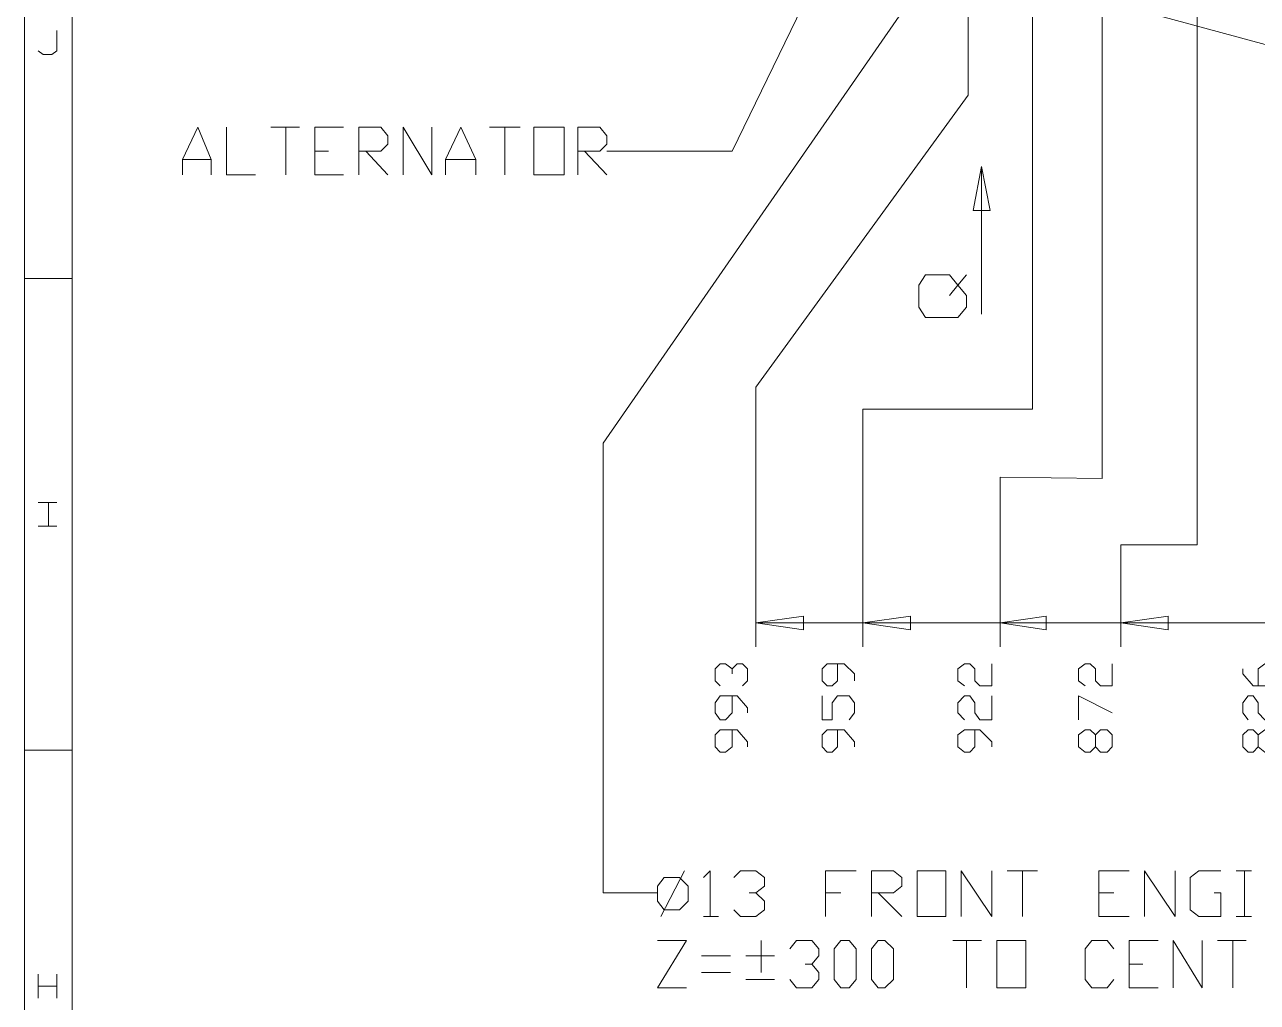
# Model space of a CAD drawing. Header units: millimetres. Extents: x 0.2 to 11.3, y 0.2 to 8.
# Drawn here: x 0.25 to 1.461, y 3.726 to 4.686 of the extents above; entities that cross this region are included whole.
import ezdxf

# ---------------------------------------------------------------- set-up
doc = ezdxf.new("R2010")
doc.units = ezdxf.units.MM
doc.layers.add('PDF_几何图形', color=7, linetype='Continuous')

msp = doc.modelspace()

# ---------------------------------------------------------------- linework, layer by layer
at = {"layer": 'PDF_几何图形', "lineweight": 13}
for points in [[(11.2683, 0.2206), (11.2683, 8.0139), (0.25, 8.0139), (0.25, 0.2206)], [(11.2217, 7.9689), (11.2217, 0.2656), (0.2967, 0.2656), (0.2967, 7.9689)], [(0.78, 4.5856), (0.78, 4.5389), (0.75, 4.5389), (0.75, 4.5856)], [(1.1983, 4.5039), (1.19, 4.5472), (1.1817, 4.5039)], [(1.015, 4.1056), (1.015, 4.0922), (0.9683, 4.0989)], [(1.12, 4.1056), (1.12, 4.0922), (1.0733, 4.0989)], [(1.2533, 4.1056), (1.2533, 4.0922), (1.2083, 4.0989)], [(1.3733, 4.1056), (1.3733, 4.0922), (1.3267, 4.0989)], [(1.155, 3.8556), (1.155, 3.8106), (1.1267, 3.8106), (1.1267, 3.8556)], [(0.8783, 3.8172), (0.8933, 3.8172), (0.9017, 3.8256), (0.9017, 3.8406), (0.8933, 3.8489), (0.8783, 3.8489), (0.8717, 3.8406), (0.8717, 3.8256)], [(1.0517, 3.7406), (1.06, 3.7406), (1.0667, 3.7489), (1.0667, 3.7789), (1.06, 3.7872), (1.0517, 3.7872), (1.045, 3.7789), (1.045, 3.7489)], [(1.0883, 3.7406), (1.0817, 3.7489), (1.0817, 3.7789), (1.0883, 3.7872), (1.095, 3.7872), (1.1033, 3.7789), (1.1033, 3.7489), (1.095, 3.7406)], [(1.2333, 3.7872), (1.2333, 3.7406), (1.205, 3.7406), (1.205, 3.7872)]]:
    msp.add_lwpolyline(points, close=True, dxfattribs=at)
for points in [[(1.3533, 5.4022), (0.945, 4.5622), (0.8217, 4.5622)], [(1.3267, 4.0756), (1.3267, 4.1756), (1.4017, 4.1756), (1.4017, 4.9872), (0.7517, 4.9872), (0.75, 4.9506), (0.6967, 4.9506)], [(1.0733, 4.0756), (1.0733, 4.3089), (1.24, 4.3089), (1.24, 4.8939)], [(1.24, 4.8039), (1.24, 4.8839), (0.8183, 4.2756), (0.8183, 3.8339), (0.8717, 3.8339)], [(0.9683, 4.0756), (0.9683, 4.3306), (1.1767, 4.6172), (1.1767, 4.8456)], [(1.2083, 4.0756), (1.2083, 4.2422), (1.3083, 4.2406), (1.3083, 4.7522), (1.3083, 4.7839)], [(2.435, 4.4689), (2.435, 4.4672), (2.4333, 4.4522), (2.425, 4.4406), (2.4133, 4.4322), (2.3983, 4.4289), (1.8617, 4.4289), (1.8467, 4.4322), (1.835, 4.4406), (1.8267, 4.4522), (1.8233, 4.4672), (1.8233, 4.5139), (1.82, 4.5389), (1.8083, 4.5589), (1.7917, 4.5756), (1.7683, 4.5856), (1.35, 4.6989), (1.33, 4.7089), (1.315, 4.7256)], [(0.2683, 4.6572), (0.2633, 4.6606), (0.2683, 4.6572), (0.2767, 4.6572), (0.2817, 4.6606), (0.2817, 4.6806)], [(0.4333, 4.5389), (0.4333, 4.5539), (0.42, 4.5856), (0.405, 4.5539), (0.405, 4.5389)], [(0.4767, 4.5389), (0.4483, 4.5389), (0.4483, 4.5856)], [(0.4917, 4.5856), (0.52, 4.5856)], [(0.5067, 4.5856), (0.5067, 4.5389)], [(0.5633, 4.5389), (0.535, 4.5389), (0.535, 4.5856), (0.5633, 4.5856)], [(0.5783, 4.5389), (0.5783, 4.5856), (0.6, 4.5856), (0.6067, 4.5772), (0.6067, 4.5689), (0.6, 4.5622), (0.5783, 4.5622), (0.585, 4.5622), (0.6067, 4.5389)], [(0.6217, 4.5389), (0.6217, 4.5856), (0.65, 4.5389), (0.65, 4.5856)], [(0.6933, 4.5389), (0.6933, 4.5539), (0.6783, 4.5856), (0.6633, 4.5539), (0.6633, 4.5389)], [(0.7067, 4.5856), (0.7367, 4.5856)], [(0.7217, 4.5856), (0.7217, 4.5389)], [(0.7933, 4.5389), (0.7933, 4.5856), (0.815, 4.5856), (0.8217, 4.5772), (0.8217, 4.5689), (0.815, 4.5622), (0.7933, 4.5622), (0.8, 4.5622), (0.8217, 4.5389)], [(0.4333, 4.5539), (0.405, 4.5539)], [(0.5483, 4.5622), (0.535, 4.5622)], [(0.6933, 4.5539), (0.6633, 4.5539)], [(1.19, 4.5472), (1.19, 4.4022)], [(0.2967, 4.4372), (0.25, 4.4372)], [(1.1583, 4.4206), (1.1667, 4.4306), (1.175, 4.4206), (1.175, 4.4089), (1.1667, 4.3989), (1.135, 4.3989), (1.1283, 4.4089), (1.1283, 4.4306), (1.135, 4.4406), (1.1583, 4.4406), (1.1667, 4.4306), (1.175, 4.4406)], [(0.2817, 4.2172), (0.2633, 4.2172)], [(0.2733, 4.2172), (0.2733, 4.1939), (0.2817, 4.1939), (0.2633, 4.1939)], [(3.0183, 4.0989), (0.9683, 4.0989)], [(0.9333, 4.0372), (0.9283, 4.0422), (0.9283, 4.0539), (0.9333, 4.0589), (0.9383, 4.0589), (0.945, 4.0539), (0.945, 4.0489), (0.945, 4.0539), (0.95, 4.0589), (0.955, 4.0589), (0.96, 4.0539), (0.96, 4.0422), (0.955, 4.0372)], [(1.065, 4.0422), (1.065, 4.0489), (1.055, 4.0589), (1.0383, 4.0589), (1.0333, 4.0539), (1.0333, 4.0422), (1.0383, 4.0372), (1.0433, 4.0372), (1.0483, 4.0422), (1.0483, 4.0589)], [(1.1733, 4.0372), (1.1667, 4.0422), (1.1667, 4.0539), (1.1733, 4.0589), (1.1783, 4.0589), (1.1833, 4.0539), (1.1833, 4.0422), (1.1883, 4.0372), (1.2, 4.0372), (1.2, 4.0589)], [(1.2917, 4.0372), (1.285, 4.0422), (1.285, 4.0539), (1.2917, 4.0589), (1.2967, 4.0589), (1.3017, 4.0539), (1.3017, 4.0422), (1.3067, 4.0372), (1.3183, 4.0372), (1.3183, 4.0589)], [(1.4617, 4.0372), (1.4617, 4.0539), (1.4683, 4.0589), (1.4733, 4.0589), (1.4783, 4.0539), (1.4783, 4.0422), (1.4733, 4.0372), (1.4567, 4.0372), (1.4467, 4.0489), (1.4467, 4.0539)], [(0.96, 4.0106), (0.96, 4.0156), (0.95, 4.0272), (0.9333, 4.0272), (0.9283, 4.0206), (0.9283, 4.0106), (0.9333, 4.0039), (0.9383, 4.0039), (0.945, 4.0106), (0.945, 4.0272)], [(1.06, 4.0039), (1.065, 4.0106), (1.065, 4.0206), (1.06, 4.0272), (1.0483, 4.0272), (1.0433, 4.0206), (1.0433, 4.0039), (1.0333, 4.0039), (1.0333, 4.0272)], [(1.1733, 4.0039), (1.1667, 4.0106), (1.1667, 4.0206), (1.1733, 4.0272), (1.1783, 4.0272), (1.1833, 4.0206), (1.1833, 4.0106), (1.1883, 4.0039), (1.2, 4.0039), (1.2, 4.0272)], [(1.285, 4.0039), (1.285, 4.0272), (1.3183, 4.0106)], [(1.4517, 4.0039), (1.4467, 4.0106), (1.4467, 4.0206), (1.4517, 4.0272), (1.4567, 4.0272), (1.4617, 4.0206), (1.4617, 4.0106), (1.4683, 4.0039), (1.4783, 4.0039), (1.4783, 4.0272)], [(0.96, 3.9822), (0.96, 3.9772), (0.96, 3.9822), (0.95, 3.9939), (0.9333, 3.9939), (0.9283, 3.9889), (0.9283, 3.9772), (0.9333, 3.9722), (0.9383, 3.9722), (0.945, 3.9772), (0.945, 3.9939)], [(1.065, 3.9772), (1.065, 3.9822), (1.055, 3.9939), (1.0383, 3.9939), (1.0333, 3.9889), (1.0333, 3.9772), (1.0383, 3.9722), (1.0433, 3.9722), (1.0483, 3.9772), (1.0483, 3.9939)], [(1.2, 3.9822), (1.2, 3.9772), (1.2, 3.9822), (1.1883, 3.9939), (1.1733, 3.9939), (1.1667, 3.9889), (1.1667, 3.9772), (1.1733, 3.9722), (1.1783, 3.9722), (1.1833, 3.9772), (1.1833, 3.9939)], [(1.3017, 3.9889), (1.3067, 3.9939), (1.3133, 3.9939), (1.3183, 3.9889), (1.3183, 3.9772), (1.3133, 3.9722), (1.3067, 3.9722), (1.3017, 3.9772), (1.3017, 3.9889), (1.2967, 3.9939), (1.2917, 3.9939), (1.285, 3.9889), (1.285, 3.9772), (1.2917, 3.9722), (1.2967, 3.9722), (1.3017, 3.9772)], [(1.4617, 3.9889), (1.4683, 3.9939), (1.4733, 3.9939), (1.4783, 3.9889), (1.4783, 3.9772), (1.4733, 3.9722), (1.4683, 3.9722), (1.4617, 3.9772), (1.4617, 3.9889), (1.4567, 3.9939), (1.4517, 3.9939), (1.4467, 3.9889), (1.4467, 3.9772), (1.4517, 3.9722), (1.4567, 3.9722), (1.4617, 3.9772)], [(0.2967, 3.9739), (0.25, 3.9739)], [(0.875, 3.8106), (0.8983, 3.8556)], [(0.9167, 3.8489), (0.9233, 3.8556), (0.9233, 3.8106), (0.9167, 3.8106), (0.9317, 3.8106)], [(0.9467, 3.8489), (0.9533, 3.8556), (0.9683, 3.8556), (0.9767, 3.8489), (0.9767, 3.8406), (0.9683, 3.8339), (0.9617, 3.8339), (0.9683, 3.8339), (0.9767, 3.8256), (0.9767, 3.8172), (0.9683, 3.8106), (0.9533, 3.8106), (0.9467, 3.8172)], [(1.0367, 3.8106), (1.0367, 3.8556), (1.0667, 3.8556)], [(1.1117, 3.8106), (1.0883, 3.8339), (1.0817, 3.8339), (1.1033, 3.8339), (1.1117, 3.8406), (1.1117, 3.8489), (1.1033, 3.8556), (1.0817, 3.8556), (1.0817, 3.8106)], [(1.17, 3.8106), (1.17, 3.8556), (1.2, 3.8106), (1.2, 3.8556)], [(1.215, 3.8556), (1.245, 3.8556)], [(1.23, 3.8556), (1.23, 3.8106)], [(1.335, 3.8106), (1.305, 3.8106), (1.305, 3.8556), (1.335, 3.8556)], [(1.35, 3.8106), (1.35, 3.8556), (1.38, 3.8106), (1.38, 3.8556)], [(1.4183, 3.8339), (1.425, 3.8339), (1.425, 3.8106), (1.4033, 3.8106), (1.395, 3.8172), (1.395, 3.8489), (1.4033, 3.8556), (1.425, 3.8556)], [(1.44, 3.8556), (1.455, 3.8556), (1.4483, 3.8556), (1.4483, 3.8106), (1.455, 3.8106), (1.44, 3.8106)], [(1.0517, 3.8339), (1.0367, 3.8339)], [(1.32, 3.8339), (1.305, 3.8339)], [(0.9, 3.7406), (0.8717, 3.7406), (0.9, 3.7872), (0.8717, 3.7872)], [(0.9733, 3.7556), (0.9733, 3.7872)], [(1.0017, 3.7789), (1.0083, 3.7872), (1.0233, 3.7872), (1.03, 3.7789), (1.03, 3.7722), (1.0233, 3.7639), (1.0167, 3.7639), (1.0233, 3.7639), (1.03, 3.7556), (1.03, 3.7489), (1.0233, 3.7406), (1.0083, 3.7406), (1.0017, 3.7489)], [(1.1617, 3.7872), (1.19, 3.7872)], [(1.175, 3.7872), (1.175, 3.7406)], [(1.32, 3.7789), (1.3133, 3.7872), (1.2983, 3.7872), (1.2917, 3.7789), (1.2917, 3.7489), (1.2983, 3.7406), (1.3133, 3.7406), (1.32, 3.7489)], [(1.3633, 3.7872), (1.335, 3.7872), (1.335, 3.7406), (1.3633, 3.7406)], [(1.3783, 3.7406), (1.3783, 3.7872), (1.4067, 3.7406), (1.4067, 3.7872)], [(1.4217, 3.7872), (1.45, 3.7872)], [(1.4367, 3.7872), (1.4367, 3.7406)], [(0.915, 3.7722), (0.9433, 3.7722)], [(0.9867, 3.7722), (0.9583, 3.7722)], [(0.2633, 3.7539), (0.2633, 3.7306)], [(0.2817, 3.7539), (0.2817, 3.7306)], [(0.9433, 3.7556), (0.915, 3.7556)], [(1.3483, 3.7639), (1.335, 3.7639)], [(0.2633, 3.7422), (0.2817, 3.7422)], [(0.9583, 3.7489), (0.9867, 3.7489)]]:
    msp.add_lwpolyline(points, dxfattribs=at)

doc.saveas('drawing.dxf')
